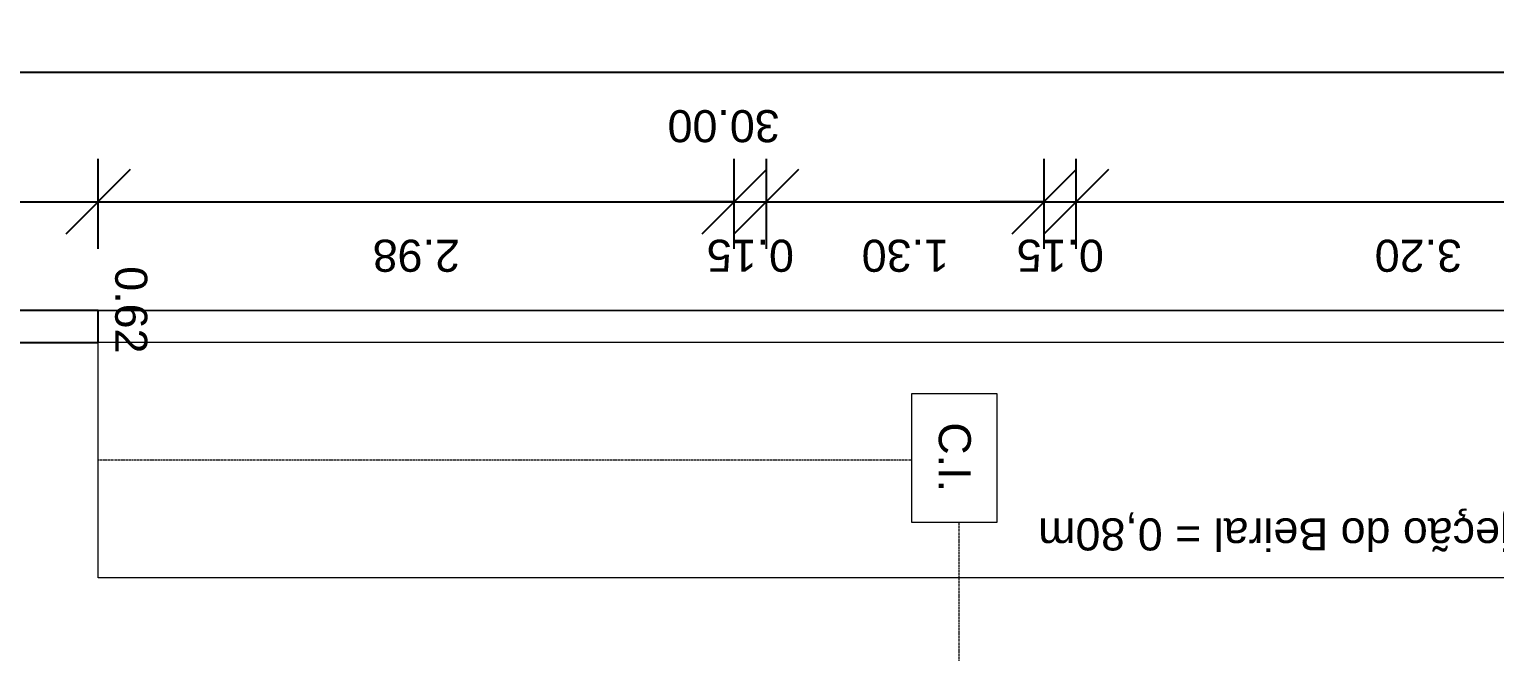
# Model space of a CAD drawing. Header units: centimetres. Extents: x 1481 to 8105, y -69 to 2574.
# Drawn here: x 2884 to 3570, y 2183 to 2474 of the extents above; entities that cross this region are included whole.
import ezdxf

# ---------------------------------------------------------------- set-up
doc = ezdxf.new("R2010")
doc.units = ezdxf.units.CM
doc.linetypes.add('Oculta', pattern=[0.714375, 0.47625, -0.238125])
for name, color, linetype, lineweight in [('A-ANNO-DIMS', 1, 'Continuous', 9), ('A-DETL-HDLN', 84, 'Oculta', 9), ('A-DETL-THIN', 151, 'Continuous', 9), ('A-FLOR', 192, 'Continuous', 9), ('A-WALL', 250, 'Continuous', 9), ('C-TOPO', 7, 'Continuous', 9), ('G-ANNO-TEXT', 231, 'Continuous', 9)]:
    doc.layers.add(name, color=color, linetype=linetype, lineweight=lineweight)
doc.styles.add('Arial', font='arial.ttf', dxfattribs={"height": 15})
doc.dimstyles.new('Cotas_Planta_Baixa', dxfattribs={"dimscale": 30.48, "dimtxt": 15.303891, "dimasz": 0.984252, "dimexe": 0.656168, "dimexo": 0.0625, "dimgap": 0.574147, "dimtad": 1, "dimlfac": 0.01, "dimrnd": 0.01, "dimzin": 0, "dimdsep": 46, "dimtxsty": 'Arial', "dimblk1": 'OBLIQUE', "dimblk2": 'OBLIQUE', "dimsah": 1, "dimcen": 0.09, "dimdle": 0.656168, "dimazin": 0, "dimtfac": 1, "dimtdec": 4, "dimtix": 1, "dimtmove": 0, "dimatfit": 3, "dimfxl": 0.787402, "dimfxlon": 1, "dimtvp": 1, "dimtolj": 1, "dimtzin": 0, "dimarcsym": 2})
doc.dimstyles.new('Cotas_Planta_Baixa_1', dxfattribs={"dimscale": 30.48, "dimtxt": 15.303891, "dimasz": 0.984252, "dimexe": 0.656168, "dimexo": 0.0625, "dimgap": 0.574147, "dimtad": 1, "dimlfac": 0.01, "dimrnd": 0.01, "dimzin": 0, "dimdsep": 46, "dimtxsty": 'Arial', "dimblk1": 'OBLIQUE', "dimblk2": 'OBLIQUE', "dimsah": 1, "dimcen": 0.09, "dimdle": 0.656168, "dimazin": 0, "dimtfac": 1, "dimtdec": 4, "dimtix": 1, "dimtmove": 1, "dimatfit": 3, "dimfxl": 0.787402, "dimfxlon": 1, "dimtvp": 1, "dimtolj": 1, "dimtzin": 0, "dimarcsym": 2})

# ---------------------------------------------------------------- blocks, each defined once
blk = doc.blocks.new('_Oblique')
at = {"color": 0, "linetype": 'ByBlock', "lineweight": -2}
blk.add_line((-0.5, -0.5), (0.5, 0.5), dxfattribs=at)
blk = doc.blocks.new('*D237')
at = {"layer": 'A-ANNO-DIMS', "color": 0, "lineweight": -2, "transparency": 16777216}
for p, q in [((2854.32, 2371.76), (2854.32, 2413.85)), ((2916.74, 2371.76), (2916.74, 2413.85)), ((2834.32, 2393.85), (2936.74, 2393.85))]:
    blk.add_line(p, q, dxfattribs=at)
at = {"layer": 'Defpoints', "color": 0, "transparency": 16777216}
for p in [(2916.74, 2393.85), (2854.32, 2369.85), (2916.74, 2369.85)]:
    blk.add_point(p, dxfattribs=at)
at = {"layer": 'A-ANNO-DIMS', "color": 0, "lineweight": -2, "transparency": 16777216, "xscale": 29.99999999999999, "yscale": 29.99999999999999, "zscale": 29.99999999999999, "rotation": 180}
blk.add_blockref('_Oblique', (2854.32, 2393.85), dxfattribs=at)
at = {"layer": 'A-ANNO-DIMS', "color": 0, "lineweight": -2, "transparency": 16777216, "xscale": 29.99999999999999, "yscale": 29.99999999999999, "zscale": 29.99999999999999}
blk.add_blockref('_Oblique', (2916.74, 2393.85), dxfattribs=at)
at = {"layer": 'A-ANNO-DIMS', "color": 0, "transparency": 16777216, "insert": (2939.67, 2363.68), "char_height": 15, "width": 48.5957, "attachment_point": 1, "rotation": 270, "line_spacing_factor": 0.941778, "style": 'Arial'}
blk.add_mtext('\\A1;0.62', dxfattribs=at)
blk = doc.blocks.new('*D238')
at = {"layer": 'A-ANNO-DIMS', "color": 0, "lineweight": -2, "transparency": 16777216}
for p, q in [((2916.74, 2371.76), (2916.74, 2413.85)), ((3214.32, 2371.76), (3214.32, 2413.85)), ((2896.74, 2393.85), (3234.32, 2393.85))]:
    blk.add_line(p, q, dxfattribs=at)
at = {"layer": 'Defpoints', "color": 0, "transparency": 16777216}
for p in [(3214.32, 2393.85), (2916.74, 2369.85), (3214.32, 2369.85)]:
    blk.add_point(p, dxfattribs=at)
at = {"layer": 'A-ANNO-DIMS', "color": 0, "lineweight": -2, "transparency": 16777216, "xscale": 29.99999999999999, "yscale": 29.99999999999999, "zscale": 29.99999999999999, "rotation": 180}
blk.add_blockref('_Oblique', (2916.74, 2393.85), dxfattribs=at)
at = {"layer": 'A-ANNO-DIMS', "color": 0, "lineweight": -2, "transparency": 16777216, "xscale": 29.99999999999999, "yscale": 29.99999999999999, "zscale": 29.99999999999999}
blk.add_blockref('_Oblique', (3214.32, 2393.85), dxfattribs=at)
at = {"layer": 'A-ANNO-DIMS', "color": 0, "transparency": 16777216, "insert": (3065.53, 2368.69), "char_height": 15, "width": 48.5957, "attachment_point": 5, "rotation": 180, "style": 'Arial'}
blk.add_mtext('\\A1;2.98', dxfattribs=at)
blk = doc.blocks.new('*D239')
at = {"layer": 'A-ANNO-DIMS', "color": 0, "lineweight": -2, "transparency": 16777216}
for p, q in [((3214.32, 2371.76), (3214.32, 2413.85)), ((3229.32, 2371.76), (3229.32, 2413.85)), ((3214.32, 2393.85), (3184.32, 2393.85)), ((3214.32, 2393.85), (3229.32, 2393.85)), ((3229.32, 2393.85), (3259.32, 2393.85))]:
    blk.add_line(p, q, dxfattribs=at)
at = {"layer": 'Defpoints', "color": 0, "transparency": 16777216}
for p in [(3229.32, 2393.85), (3214.32, 2369.85), (3229.32, 2369.85)]:
    blk.add_point(p, dxfattribs=at)
at = {"layer": 'A-ANNO-DIMS', "color": 0, "lineweight": -2, "transparency": 16777216, "xscale": 29.99999999999999, "yscale": 29.99999999999999, "zscale": 29.99999999999999}
blk.add_blockref('_Oblique', (3214.32, 2393.85), dxfattribs=at)
at = {"layer": 'A-ANNO-DIMS', "color": 0, "lineweight": -2, "transparency": 16777216, "xscale": 29.99999999999999, "yscale": 29.99999999999999, "zscale": 29.99999999999999, "rotation": 180}
blk.add_blockref('_Oblique', (3229.32, 2393.85), dxfattribs=at)
at = {"layer": 'A-ANNO-DIMS', "color": 0, "transparency": 16777216, "insert": (3221.82, 2368.69), "char_height": 15, "width": 48.5957, "attachment_point": 5, "rotation": 180, "style": 'Arial'}
blk.add_mtext('\\A1;0.15', dxfattribs=at)
blk = doc.blocks.new('*D240')
at = {"layer": 'A-ANNO-DIMS', "color": 0, "lineweight": -2, "transparency": 16777216}
for p, q in [((3229.32, 2371.76), (3229.32, 2413.85)), ((3359.32, 2371.76), (3359.32, 2413.85)), ((3209.32, 2393.85), (3379.32, 2393.85))]:
    blk.add_line(p, q, dxfattribs=at)
at = {"layer": 'Defpoints', "color": 0, "transparency": 16777216}
for p in [(3359.32, 2393.85), (3229.32, 2369.85), (3359.32, 2369.85)]:
    blk.add_point(p, dxfattribs=at)
at = {"layer": 'A-ANNO-DIMS', "color": 0, "lineweight": -2, "transparency": 16777216, "xscale": 29.99999999999999, "yscale": 29.99999999999999, "zscale": 29.99999999999999, "rotation": 180}
blk.add_blockref('_Oblique', (3229.32, 2393.85), dxfattribs=at)
at = {"layer": 'A-ANNO-DIMS', "color": 0, "lineweight": -2, "transparency": 16777216, "xscale": 29.99999999999999, "yscale": 29.99999999999999, "zscale": 29.99999999999999}
blk.add_blockref('_Oblique', (3359.32, 2393.85), dxfattribs=at)
at = {"layer": 'A-ANNO-DIMS', "color": 0, "transparency": 16777216, "insert": (3294.32, 2368.69), "char_height": 15, "width": 48.5957, "attachment_point": 5, "rotation": 180, "style": 'Arial'}
blk.add_mtext('\\A1;1.30', dxfattribs=at)
blk = doc.blocks.new('*D241')
at = {"layer": 'A-ANNO-DIMS', "color": 0, "lineweight": -2, "transparency": 16777216}
for p, q in [((3359.32, 2371.76), (3359.32, 2413.85)), ((3374.32, 2371.76), (3374.32, 2413.85)), ((3359.32, 2393.85), (3329.32, 2393.85)), ((3359.32, 2393.85), (3374.32, 2393.85)), ((3374.32, 2393.85), (3404.32, 2393.85))]:
    blk.add_line(p, q, dxfattribs=at)
at = {"layer": 'Defpoints', "color": 0, "transparency": 16777216}
for p in [(3374.32, 2393.85), (3359.32, 2369.85), (3374.32, 2369.85)]:
    blk.add_point(p, dxfattribs=at)
at = {"layer": 'A-ANNO-DIMS', "color": 0, "lineweight": -2, "transparency": 16777216, "xscale": 29.99999999999999, "yscale": 29.99999999999999, "zscale": 29.99999999999999}
blk.add_blockref('_Oblique', (3359.32, 2393.85), dxfattribs=at)
at = {"layer": 'A-ANNO-DIMS', "color": 0, "lineweight": -2, "transparency": 16777216, "xscale": 29.99999999999999, "yscale": 29.99999999999999, "zscale": 29.99999999999999, "rotation": 180}
blk.add_blockref('_Oblique', (3374.32, 2393.85), dxfattribs=at)
at = {"layer": 'A-ANNO-DIMS', "color": 0, "transparency": 16777216, "insert": (3366.82, 2368.69), "char_height": 15, "width": 48.5957, "attachment_point": 5, "rotation": 180, "style": 'Arial'}
blk.add_mtext('\\A1;0.15', dxfattribs=at)
blk = doc.blocks.new('*D242')
at = {"layer": 'A-ANNO-DIMS', "color": 0, "lineweight": -2, "transparency": 16777216}
for p, q in [((3374.32, 2371.76), (3374.32, 2413.85)), ((3694.32, 2371.76), (3694.32, 2413.85)), ((3354.32, 2393.85), (3714.32, 2393.85))]:
    blk.add_line(p, q, dxfattribs=at)
at = {"layer": 'Defpoints', "color": 0, "transparency": 16777216}
for p in [(3694.32, 2393.85), (3374.32, 2369.85), (3694.32, 2369.85)]:
    blk.add_point(p, dxfattribs=at)
at = {"layer": 'A-ANNO-DIMS', "color": 0, "lineweight": -2, "transparency": 16777216, "xscale": 29.99999999999999, "yscale": 29.99999999999999, "zscale": 29.99999999999999, "rotation": 180}
blk.add_blockref('_Oblique', (3374.32, 2393.85), dxfattribs=at)
at = {"layer": 'A-ANNO-DIMS', "color": 0, "lineweight": -2, "transparency": 16777216, "xscale": 29.99999999999999, "yscale": 29.99999999999999, "zscale": 29.99999999999999}
blk.add_blockref('_Oblique', (3694.32, 2393.85), dxfattribs=at)
at = {"layer": 'A-ANNO-DIMS', "color": 0, "transparency": 16777216, "insert": (3534.32, 2368.69), "char_height": 15, "width": 48.5957, "attachment_point": 5, "rotation": 180, "style": 'Arial'}
blk.add_mtext('\\A1;3.20', dxfattribs=at)
blk = doc.blocks.new('*D247')
at = {"layer": 'A-ANNO-DIMS', "color": 0, "lineweight": -2, "transparency": 16777216}
for p, q in [((1709.32, 2432.35), (1709.32, 2474.44)), ((4709.32, 2432.35), (4709.32, 2474.44)), ((1689.32, 2454.44), (4729.32, 2454.44))]:
    blk.add_line(p, q, dxfattribs=at)
at = {"layer": 'Defpoints', "color": 0, "transparency": 16777216}
for p in [(4709.32, 2454.44), (1709.32, 2430.44), (4709.32, 2430.44)]:
    blk.add_point(p, dxfattribs=at)
at = {"layer": 'A-ANNO-DIMS', "color": 0, "lineweight": -2, "transparency": 16777216, "xscale": 29.99999999999999, "yscale": 29.99999999999999, "zscale": 29.99999999999999, "rotation": 180}
blk.add_blockref('_Oblique', (1709.32, 2454.44), dxfattribs=at)
at = {"layer": 'A-ANNO-DIMS', "color": 0, "lineweight": -2, "transparency": 16777216, "xscale": 29.99999999999999, "yscale": 29.99999999999999, "zscale": 29.99999999999999}
blk.add_blockref('_Oblique', (4709.32, 2454.44), dxfattribs=at)
at = {"layer": 'A-ANNO-DIMS', "color": 0, "transparency": 16777216, "insert": (3209.32, 2429.28), "char_height": 15, "width": 62.4399, "attachment_point": 5, "rotation": 180, "style": 'Arial'}
blk.add_mtext('\\A1;30.00', dxfattribs=at)

msp = doc.modelspace()

# ---------------------------------------------------------------- linework, layer by layer
at = {"layer": 'A-DETL-HDLN'}
for p, q in [((3297.251, 2273.061), (2916.74, 2273.061)), ((3319.319, 2243.948), (3319.319, 2140.721))]:
    msp.add_line(p, q, dxfattribs=at)
at = {"layer": 'A-DETL-THIN'}
for p, q in [((3337.251, 2303.948), (3297.251, 2303.948)), ((3297.251, 2303.948), (3297.251, 2243.948)), ((3337.251, 2243.948), (3337.251, 2303.948)), ((3297.251, 2243.948), (3337.251, 2243.948))]:
    msp.add_line(p, q, dxfattribs=at)
at = {"layer": 'A-FLOR'}
for p, q in [((2916.74, 2218.061), (2916.74, 2328.061)), ((3769.319, 2218.061), (2916.74, 2218.061))]:
    msp.add_line(p, q, dxfattribs=at)
at = {"layer": 'A-WALL', "lineweight": 25}
for p, q in [((2916.74, 2343.061), (2514.319, 2343.061)), ((2916.74, 2328.061), (2916.74, 2343.061)), ((2854.319, 2328.061), (2916.74, 2328.061))]:
    msp.add_line(p, q, dxfattribs=at)
at = {"layer": 'A-WALL'}
for p, q in [((2916.74, 2343.061), (4709.319, 2343.061)), ((4694.319, 2328.061), (2916.74, 2328.061))]:
    msp.add_line(p, q, dxfattribs=at)
at = {"layer": 'C-TOPO'}
msp.add_line((4709.319, 2343.061), (1709.319, 2343.061), dxfattribs=at)

# ---------------------------------------------------------------- texts
at = {"layer": 'G-ANNO-TEXT', "color": 7, "char_height": 15, "attachment_point": 1, "style": 'Arial'}
for s, insert, width, rotation in [('C.I.', (3324.971, 2290.705), 40.08437, 270), ('Calçada e Projeção do Beiral = 0,80m', (3709.974, 2230.796), 425.69606, 180)]:
    msp.add_mtext(s, dxfattribs=dict(at, insert=insert, width=width, rotation=rotation))

# ---------------------------------------------------------------- dimensions: what is measured, and where the dimension line sits
at = {"layer": 'A-ANNO-DIMS'}
for base, p1, p2, override, picture, middle in [((4709.319, 2454.445), (1709.319, 2430.445), (4709.319, 2430.445), {"dimtad": 4, "dimpost": '<>', "dimfxl": 3000}, '*D247', (3209.319, 2429.281)), ((3214.319, 2393.853), (2916.74, 2369.853), (3214.319, 2369.853), {"dimtad": 4, "dimpost": '<>', "dimfxl": 297.579501}, '*D238', (3065.53, 2368.695)), ((3229.319, 2393.853), (3214.319, 2369.853), (3229.319, 2369.853), {"dimtad": 4, "dimpost": '<>', "dimfxl": 15}, '*D239', (3221.819, 2368.695)), ((3359.319, 2393.853), (3229.319, 2369.853), (3359.319, 2369.853), {"dimtad": 4, "dimpost": '<>', "dimfxl": 130}, '*D240', (3294.319, 2368.69)), ((3374.319, 2393.853), (3359.319, 2369.853), (3374.319, 2369.853), {"dimtad": 4, "dimpost": '<>', "dimfxl": 15}, '*D241', (3366.819, 2368.695)), ((3694.319, 2393.853), (3374.319, 2369.853), (3694.319, 2369.853), {"dimtad": 4, "dimpost": '<>', "dimfxl": 320}, '*D242', (3534.319, 2368.69))]:
    dim = msp.add_linear_dim(base=base, p1=p1, p2=p2, dimstyle='Cotas_Planta_Baixa', override=override, dxfattribs=at)
    dim.commit()
    dim.dimension.update_dxf_attribs({"geometry": picture, "text_midpoint": middle})
dim = msp.add_linear_dim(base=(2916.74, 2393.853), p1=(2854.319, 2369.853), p2=(2916.74, 2369.853), dimstyle='Cotas_Planta_Baixa_1', override={"dimtad": 4, "dimpost": '<>', "dimfxl": 62.420499}, dxfattribs=at)
dim.commit()
dim.dimension.update_dxf_attribs({"geometry": '*D237', "text_midpoint": (2929.667, 2366.88), "dimtype": 160, "text_rotation": 90})

doc.saveas('drawing.dxf')
